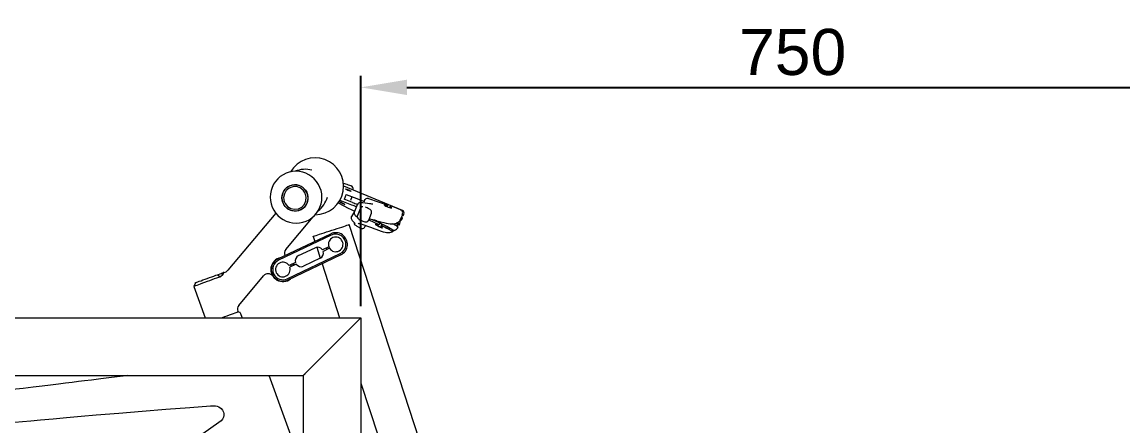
# Model space of a CAD drawing. Header units: millimetres. Extents: x 468 to 13607, y -402 to 3127.
# Drawn here: x 1424 to 2380, y 2743 to 3093 of the extents above; entities that cross this region are included whole.
import ezdxf

# ---------------------------------------------------------------- set-up
doc = ezdxf.new("R2010")
doc.units = ezdxf.units.MM
doc.layers.add('ZANO_R', color=7, linetype='Continuous', lineweight=0)
doc.layers.add('ZANO_W', color=1, linetype='Continuous', lineweight=0)
doc.styles.get("Standard").update_dxf_attribs({"font": 'ARIALUNI.TTF'})
doc.dimstyles.new('pl i ang', dxfattribs={"dimtxt": 50, "dimasz": 50, "dimexe": 1.25, "dimexo": 0.625, "dimgap": 10, "dimtad": 1, "dimtoh": 1, "dimtxsty": 'Standard', "dimcen": 2.5, "dimclrd": 1, "dimclre": 1, "dimclrt": 1, "dimadec": 0, "dimazin": 0, "dimtfac": 1, "dimtmove": 0, "dimatfit": 3, "dimfxl": 1, "dimarcsym": 1})

# ---------------------------------------------------------------- blocks, each defined once
blk = doc.blocks.new('*D459')
at = {"layer": 'ZANO_W', "color": 1, "lineweight": -2}
for p, q in [((1718.45, 2846.59), (1718.45, 3046.59)), ((2468.45, 2846.59), (2468.45, 3046.59)), ((1758.45, 3036.59), (2428.45, 3036.59))]:
    blk.add_line(p, q, dxfattribs=at)
at = {"layer": 'ZANO_W', "color": 1}
for points in [[(1758.45, 3043.26), (1758.45, 3029.93), (1718.45, 3036.59)], [(2428.45, 3029.93), (2428.45, 3043.26), (2468.45, 3036.59)]]:
    blk.add_solid(points, dxfattribs=at)
at = {"layer": 'ZANO_W', "color": 1, "insert": (2093.45, 3067.03), "char_height": 40, "attachment_point": 5}
blk.add_mtext('750', dxfattribs=at)
blk = doc.blocks.new('*D495')
at = {"layer": 'ZANO_W', "color": 1, "lineweight": -2}
blk.add_arc((968.45, 2786.59), 159.66, 284.3922, 345.6078, dxfattribs=at)
at = {"layer": 'ZANO_W', "color": 1}
for points in [[(1129.71, 2746.07), (1116.48, 2747.75), (1128.11, 2786.59)], [(1007.3, 2638.56), (1008.97, 2625.33), (968.45, 2626.93)]]:
    blk.add_solid(points, dxfattribs=at)
at = {"layer": 'ZANO_W', "color": 1, "insert": (1059.71, 2695.34), "char_height": 40, "attachment_point": 5, "rotation": 45}
blk.add_mtext('90%%d', dxfattribs=at)

msp = doc.modelspace()

# ---------------------------------------------------------------- linework, layer by layer
at = {"layer": 'ZANO_R', "color": 253}
for p, q in [((1655.97, 2950.85), (1655.52, 2950.58)), ((1703.2, 2953.59), (1706.3, 2952.49)), ((1754.51, 2929.77), (1703.74, 2950.73)), ((1711.52, 2947.52), (1711.65, 2947.89)), ((1698.85, 2936.49), (1708.14, 2931.46)), ((1700.29, 2938.77), (1710.3, 2934.76)), ((1704.01, 2939.6), (1704.76, 2940.04)), ((1711.07, 2936.77), (1704.01, 2939.6)), ((1705.15, 2942.52), (1704.45, 2940.76)), ((1705.65, 2943.71), (1712.71, 2940.88)), ((1710.67, 2941.7), (1709.35, 2938.4)), ((1721.74, 2938.54), (1721.42, 2937.72)), ((1724.99, 2940.12), (1742, 2934.42)), ((1644.5, 2927.5), (1602.84, 2877.85)), ((1712.01, 2927.45), (1710.36, 2924.4)), ((1712.86, 2929.02), (1712.01, 2927.45)), ((1715.14, 2934.6), (1712.8, 2928.74)), ((1712.87, 2928.75), (1712.86, 2928.71)), ((1715.2, 2934.58), (1715.21, 2934.61)), ((1717.87, 2931.22), (1715.52, 2925.36)), ((1725.24, 2921.47), (1727.58, 2927.33)), ((1742, 2934.42), (1741.36, 2934.02)), ((1741.46, 2933.05), (1742, 2934.42)), ((1743.69, 2933.05), (1743.4, 2932.32)), ((1743.7, 2933.06), (1744.51, 2933.56)), ((1753.01, 2930.32), (1753.15, 2930.26)), ((1754.55, 2926.08), (1753.02, 2922.26)), ((1754.33, 2926.2), (1754.66, 2927.02)), ((1754.33, 2926.2), (1754.33, 2926.2)), ((1755.06, 2925.31), (1755.41, 2926.19)), ((1755.23, 2926.08), (1755.41, 2926.19)), ((1755.55, 2925.6), (1755.9, 2926.48)), ((1653.26, 2895.95), (1677.03, 2924.28)), ((1769.34, 2730.34), (1708.39, 2917.52)), ((1710.41, 2924.37), (1710.42, 2924.41)), ((1710.53, 2924.42), (1710.46, 2924.19)), ((1715.45, 2925.3), (1715.48, 2925.14)), ((1722.38, 2916.13), (1722.7, 2916.72)), ((1725.32, 2921.69), (1734.13, 2917.62)), ((1728.41, 2921.8), (1733.92, 2919.25)), ((1734.13, 2917.62), (1733.49, 2917.22)), ((1734.79, 2918.84), (1734.13, 2917.62)), ((1734.22, 2917.79), (1734.23, 2917.79)), ((1734.23, 2917.79), (1734.22, 2917.78)), ((1734.79, 2918.84), (1734.23, 2917.79)), ((1736.74, 2917.91), (1735.69, 2915.98)), ((1735.7, 2915.99), (1736.51, 2916.5)), ((1736.51, 2916.5), (1737.16, 2917.7)), ((1748.8, 2916.59), (1746.14, 2918.08)), ((1748.86, 2916.69), (1746.35, 2918.08)), ((1748.84, 2918.58), (1751.4, 2917.16)), ((1750.01, 2918.81), (1749.71, 2918.98)), ((1750.06, 2918.91), (1749.83, 2919.04)), ((1749.95, 2916.04), (1750.75, 2917.52)), ((1749.95, 2916.04), (1750.75, 2917.52)), ((1750.47, 2919.43), (1751.27, 2919.93)), ((1751.4, 2917.16), (1751.87, 2917.43)), ((1751.89, 2917.45), (1752.34, 2918.28)), ((1752.64, 2921.98), (1752.32, 2921.16)), ((1752.34, 2918.28), (1752.39, 2918.37)), ((1752.39, 2918.37), (1752.4, 2918.4)), ((1752.52, 2920.74), (1752.44, 2920.7)), ((1752.52, 2920.74), (1753.17, 2921.12)), ((1752.65, 2921.98), (1752.64, 2921.98)), ((1753.07, 2922.37), (1753.77, 2922.08)), ((1753.42, 2923.25), (1754.12, 2922.96)), ((1753.59, 2921.98), (1753.77, 2922.08)), ((1753.77, 2922.08), (1754.12, 2922.96)), ((1754.12, 2922.96), (1754.6, 2923.23)), ((1754.26, 2922.37), (1754.61, 2923.25)), ((1754.35, 2925.6), (1755.06, 2925.31)), ((1755.53, 2925.58), (1755.06, 2925.31)), ((1755.55, 2925.6), (1755.53, 2925.58)), ((1646.38, 2887.67), (1692.26, 2909.5)), ((1692.8, 2908.36), (1646.93, 2886.53)), ((1676.99, 2907.29), (1678.41, 2902.92)), ((1722, 2915.44), (1722.33, 2916.03)), ((1744.58, 2912.32), (1744.7, 2912.25)), ((1745.42, 2913.39), (1746.11, 2913.01)), ((1747.32, 2912.35), (1747.32, 2912.35)), ((1748.62, 2913.03), (1749.28, 2913.41)), ((1750.24, 2914.4), (1750.25, 2914.43)), ((1750.25, 2914.42), (1750.3, 2914.51)), ((1750.3, 2914.51), (1750.75, 2915.35)), ((1664.34, 2890.59), (1678.67, 2897.41)), ((1680.07, 2897.84), (1683.17, 2888.31)), ((1690.6, 2898.31), (1685.06, 2895.67)), ((1688.3, 2897.21), (1688.95, 2895.83)), ((1654.57, 2870.47), (1700.44, 2892.3)), ((1700.99, 2891.15), (1655.12, 2869.33)), ((1683.04, 2888.24), (1668.7, 2881.42)), ((1691.26, 2896.93), (1685.72, 2894.29)), ((1661.66, 2884.53), (1656.11, 2881.9)), ((1662.31, 2883.16), (1656.77, 2880.52)), ((1658.21, 2881.21), (1657.56, 2882.58)), ((1659.88, 2881.82), (1659.17, 2883.35)), ((1659.86, 2883.68), (1660.51, 2882.3)), ((1684.76, 2883.43), (1700.01, 2836.59)), ((1593.88, 2874.02), (1596.99, 2875.15)), ((1593.88, 2874.02), (1596.48, 2872.26)), ((1598.7, 2873.97), (1596.48, 2872.26)), ((1598.7, 2873.97), (1596.99, 2875.15)), ((1612.43, 2847.29), (1634, 2873)), ((1574.83, 2867.08), (1573.31, 2863.83)), ((1573.31, 2863.83), (1583.22, 2836.59)), ((1611.75, 2841.76), (1611.55, 2842.31)), ((1613.37, 2841.33), (1611.75, 2841.76)), ((1614.28, 2839.46), (1615.32, 2836.59)), ((1662.89, 2720.74), (1638.93, 2786.59)), ((1718.45, 2779.99), (1733.4, 2734.06)), ((1595.13, 2745.72), (1268.68, 2515.52))]:
    msp.add_line(p, q, dxfattribs=at)
at = {"layer": 'ZANO_R'}
for p, q in [((918.45, 2836.59), (1718.45, 2836.59)), ((1716.45, 2834.59), (1670.45, 2788.59)), ((1718.45, 2836.59), (1718.45, 2036.59)), ((968.45, 2786.59), (1668.45, 2786.59)), ((1668.45, 2786.59), (1668.45, 2036.59))]:
    msp.add_line(p, q, dxfattribs=at)
at = {"layer": 'ZANO_R', "color": 253, "flags": 128}
for points in [[(1670.4, 2947.32), (1671.45, 2945.55), (1672.17, 2943.64), (1672.53, 2941.62), (1672.53, 2939.58), (1672.17, 2937.57), (1671.46, 2935.66), (1670.42, 2933.91), (1669.08, 2932.38), (1667.49, 2931.12), (1665.7, 2930.17), (1663.76, 2929.55), (1661.75, 2929.29), (1659.72, 2929.4), (1657.73, 2929.87), (1655.86, 2930.69), (1654.16, 2931.83), (1652.69, 2933.25), (1651.49, 2934.91), (1650.61, 2936.76), (1650.07, 2938.74), (1649.88, 2940.77), (1650.06, 2942.81), (1650.6, 2944.77), (1651.49, 2946.61), (1652.68, 2948.25), (1654.15, 2949.65), (1655.85, 2950.77), (1657.72, 2951.56), (1659.7, 2952), (1661.73, 2952.07), (1663.75, 2951.78), (1665.68, 2951.14), (1667.47, 2950.15), (1669.06, 2948.87), (1670.4, 2947.32)], [(1671.03, 2946.35), (1669.85, 2948.02), (1668.4, 2949.46), (1666.71, 2950.62), (1664.85, 2951.46), (1662.87, 2951.95), (1660.84, 2952.08), (1658.82, 2951.85), (1656.88, 2951.25), (1655.08, 2950.32), (1653.48, 2949.08), (1652.12, 2947.56), (1651.06, 2945.83), (1650.33, 2943.93), (1649.94, 2941.93), (1649.92, 2939.88), (1650.26, 2937.86), (1650.96, 2935.94), (1651.98, 2934.16), (1653.3, 2932.6), (1654.88, 2931.29), (1656.66, 2930.29), (1658.59, 2929.62), (1660.6, 2929.31), (1662.63, 2929.36), (1664.62, 2929.78), (1666.5, 2930.54), (1668.21, 2931.64), (1669.69, 2933.02), (1670.91, 2934.65), (1671.81, 2936.48), (1672.37, 2938.44), (1672.58, 2940.47), (1672.42, 2942.51), (1671.9, 2944.49), (1671.03, 2946.35)], [(1652.74, 2935.78), (1654.85, 2933.22), (1657.68, 2931.5), (1660.9, 2930.81), (1664.2, 2931.24), (1667.12, 2932.72), (1669.4, 2935.12), (1670.74, 2938.12), (1671.03, 2941.43), (1670.2, 2944.66), (1668.38, 2947.42), (1665.72, 2949.44), (1662.59, 2950.46), (1659.27, 2950.39), (1656.19, 2949.22), (1653.68, 2947.09), (1652.03, 2944.24), (1651.4, 2940.99), (1651.89, 2937.68), (1652.74, 2935.78)], [(1703.74, 2950.73), (1703.72, 2950.74), (1703.67, 2950.75), (1703.66, 2950.75)], [(1709.92, 2946.42), (1709.63, 2946.43), (1709.02, 2946.58), (1708.2, 2946.85), (1707.28, 2947.2), (1706.41, 2947.58), (1705.72, 2947.93), (1705.31, 2948.2), (1705.25, 2948.34), (1705.55, 2948.33), (1706.15, 2948.18), (1706.97, 2947.91), (1707.89, 2947.56), (1708.76, 2947.18), (1709.45, 2946.83), (1709.86, 2946.56), (1709.92, 2946.42)], [(1706.3, 2952.49), (1707.52, 2952.05), (1708.58, 2951.68), (1709.41, 2951.38), (1709.93, 2951.2), (1710.11, 2951.13)], [(1704.53, 2934.91), (1704.24, 2934.94), (1703.66, 2935.15), (1702.88, 2935.5), (1702.01, 2935.96), (1701.19, 2936.44), (1700.54, 2936.87), (1700.16, 2937.2), (1700.1, 2937.36), (1700.39, 2937.33), (1700.97, 2937.12), (1701.75, 2936.77), (1702.62, 2936.31), (1703.44, 2935.83), (1704.09, 2935.39), (1704.47, 2935.07), (1704.53, 2934.91)], [(1728.73, 2935.36), (1728.72, 2935.36), (1728.49, 2935.34), (1727.98, 2935.34), (1727.15, 2935.39), (1725.96, 2935.53), (1724.35, 2935.76), (1722.32, 2936.07), (1720.25, 2936.35), (1718.57, 2936.46), (1717.61, 2936.4), (1717.03, 2936.27), (1716.36, 2935.98), (1715.74, 2935.47), (1715.25, 2934.75), (1715.21, 2934.61)], [(1721.74, 2938.54), (1722.15, 2939.23), (1722.28, 2939.38)], [(1712.87, 2928.75), (1712.66, 2927.98), (1712.71, 2927.18), (1712.92, 2926.53), (1713.23, 2925.99), (1713.63, 2925.51), (1714.21, 2924.99), (1715.19, 2924.27), (1715.34, 2924.16)], [(1727.54, 2927.34), (1727.68, 2927.66), (1727.74, 2928.47), (1727.61, 2929.13), (1727.35, 2929.66), (1727.04, 2930.06), (1726.73, 2930.35), (1726.42, 2930.58), (1725.95, 2930.86), (1724.87, 2931.43), (1723.87, 2931.97), (1723.14, 2932.39), (1722.66, 2932.71), (1722.41, 2932.9), (1722.39, 2932.92)], [(1740.43, 2934.21), (1739.61, 2934.45), (1739.05, 2934.55), (1738.82, 2934.51), (1738.94, 2934.33), (1739.4, 2934.02), (1740.15, 2933.63), (1741.11, 2933.2), (1742.16, 2932.76), (1743.21, 2932.38), (1744.12, 2932.09), (1744.8, 2931.93), (1745.18, 2931.9), (1745.21, 2932.03), (1744.9, 2932.28), (1744.26, 2932.64)], [(1743.7, 2933.06), (1743.69, 2933.04), (1743.7, 2933.01), (1743.74, 2932.96), (1743.8, 2932.91), (1743.88, 2932.86), (1743.99, 2932.79), (1744.12, 2932.72), (1744.26, 2932.64)], [(1676.99, 2907.29), (1677.16, 2907.35), (1677.66, 2907.51), (1678.47, 2907.78), (1679.6, 2908.14), (1681, 2908.6), (1682.65, 2909.13), (1684.51, 2909.74), (1686.55, 2910.4), (1688.72, 2911.11), (1690.97, 2911.84), (1693.26, 2912.59), (1695.54, 2913.33), (1697.76, 2914.05), (1699.87, 2914.74), (1701.82, 2915.38), (1703.58, 2915.95), (1705.11, 2916.45), (1706.38, 2916.86), (1707.35, 2917.18), (1708.01, 2917.39), (1708.35, 2917.5), (1708.39, 2917.52)], [(1710.43, 2924.4), (1710.13, 2923.64), (1710.08, 2922.84), (1710.22, 2922.15), (1710.47, 2921.56), (1710.84, 2921.01), (1711.4, 2920.35), (1712.35, 2919.46), (1712.97, 2918.88), (1713.31, 2918.55), (1713.45, 2918.39), (1713.45, 2918.39)], [(1712.52, 2919.3), (1712.54, 2918.7), (1712.77, 2918.04), (1713.04, 2917.61), (1713.34, 2917.27), (1713.68, 2916.98), (1714.23, 2916.58), (1715.08, 2916.05), (1716.08, 2915.47), (1716.69, 2915.15)], [(1715.55, 2925.37), (1715.36, 2924.72), (1715.38, 2923.97), (1715.68, 2923.13), (1715.97, 2922.72), (1716.3, 2922.39), (1716.63, 2922.14), (1717.07, 2921.88), (1717.91, 2921.46), (1718.94, 2921.01), (1719.67, 2920.72)], [(1716.01, 2918.6), (1716.02, 2918.6), (1716.27, 2918.58), (1716.78, 2918.51), (1717.6, 2918.34), (1718.79, 2918.02), (1720.18, 2917.59), (1721.95, 2916.99), (1724.13, 2916.2), (1726.9, 2915.16), (1730.71, 2913.73), (1731.5, 2913.44)], [(1719.67, 2920.72), (1720.02, 2920.58), (1721, 2920.23), (1721.89, 2919.97), (1722.43, 2919.87), (1723.03, 2919.86), (1723.77, 2920.03), (1724.44, 2920.41), (1724.99, 2921.01), (1725.19, 2921.48)], [(1732.59, 2917.49), (1731.81, 2917.81), (1731.27, 2917.96), (1731.05, 2917.93), (1731.16, 2917.72), (1731.59, 2917.35), (1732.29, 2916.86), (1733.2, 2916.32), (1734.2, 2915.76), (1735.18, 2915.27), (1736.05, 2914.89), (1736.7, 2914.66), (1737.07, 2914.61), (1737.11, 2914.74), (1736.82, 2915.04), (1736.22, 2915.48)], [(1732.2, 2920.78), (1735.73, 2919.86), (1738.3, 2919.22), (1740.46, 2918.73), (1742.26, 2918.39), (1743.94, 2918.15), (1745.33, 2918.06), (1746.65, 2918.09), (1747.93, 2918.3), (1748.86, 2918.58), (1749.64, 2918.94), (1750.29, 2919.3), (1750.47, 2919.41)], [(1751.89, 2920.5), (1752.1, 2920.55), (1752.52, 2920.74)], [(1716.69, 2915.15), (1716.99, 2915), (1717.9, 2914.56), (1718.78, 2914.23), (1719.35, 2914.11), (1720.16, 2914.12), (1720.92, 2914.38), (1721.57, 2914.86), (1721.97, 2915.44)], [(1731.5, 2913.44), (1733.84, 2912.59), (1736.02, 2911.84), (1737.86, 2911.29), (1739.42, 2910.9), (1740.86, 2910.65), (1742.21, 2910.55), (1743.54, 2910.64), (1744.77, 2910.95), (1745.56, 2911.28), (1746.22, 2911.64), (1746.5, 2911.81)], [(1735.7, 2915.99), (1735.69, 2915.97), (1735.7, 2915.93), (1735.73, 2915.88), (1735.79, 2915.82), (1735.86, 2915.75), (1735.96, 2915.67), (1736.08, 2915.58), (1736.22, 2915.48)], [(1747.2, 2912.42), (1747.52, 2912.58), (1747.66, 2912.71)], [(1690.6, 2898.31), (1690.96, 2897.46), (1691.26, 2896.93)], [(1596.48, 2872.26), (1594.89, 2871.68), (1593.1, 2871.03), (1591.15, 2870.32), (1589.09, 2869.57), (1586.97, 2868.8), (1584.85, 2868.03), (1582.77, 2867.27), (1580.79, 2866.55), (1578.96, 2865.89), (1577.33, 2865.29), (1575.93, 2864.78), (1574.81, 2864.37), (1573.98, 2864.07), (1573.48, 2863.89), (1573.31, 2863.83)], [(1574.83, 2867.08), (1574.87, 2867.1), (1575.21, 2867.22), (1575.89, 2867.47), (1576.87, 2867.83), (1578.13, 2868.29), (1579.63, 2868.83), (1581.33, 2869.45), (1583.17, 2870.12), (1585.09, 2870.82), (1587.03, 2871.53), (1588.94, 2872.22), (1590.76, 2872.88), (1592.42, 2873.49), (1593.88, 2874.02)], [(1596.99, 2875.15), (1597.46, 2875.32), (1598.53, 2875.71), (1599, 2875.88), (1599, 2875.88)], [(1599.54, 2876.01), (1599.55, 2876.02), (1599.53, 2876), (1599.46, 2875.95), (1599.37, 2875.85), (1599.25, 2875.71), (1599.14, 2875.53), (1599.07, 2875.38), (1598.99, 2875.16), (1598.97, 2875.08), (1598.94, 2874.96), (1598.9, 2874.8), (1598.9, 2874.76), (1598.83, 2874.46), (1598.7, 2873.97)], [(1599.55, 2876.02), (1599.27, 2875.95), (1599, 2875.88)], [(1597.56, 2836.59), (1598.32, 2836.87), (1600.43, 2837.64), (1602.47, 2838.38), (1604.42, 2839.09), (1606.22, 2839.75), (1607.82, 2840.33), (1609.19, 2840.83), (1610.29, 2841.23), (1611.09, 2841.52), (1611.59, 2841.7), (1611.75, 2841.76)], [(1613.37, 2841.32), (1613.37, 2841.33), (1613.37, 2841.32)], [(1613.71, 2841.01), (1613.74, 2840.93), (1613.93, 2840.4), (1614.28, 2839.46)], [(1515.98, 2786.59), (1511.97, 2786.08), (1501.86, 2784.78), (1492.69, 2783.63), (1484.6, 2782.61), (1478.39, 2781.84), (1473.15, 2781.19), (1467.81, 2780.54), (1462.02, 2779.83), (1455.75, 2779.06), (1448.97, 2778.24), (1441.65, 2777.36), (1433.76, 2776.42), (1425.09, 2775.39), (1415.74, 2774.29)], [(1417.94, 2745.96), (1424.48, 2746.56), (1431.96, 2747.25), (1440.3, 2748.02), (1451.12, 2749), (1462.88, 2750.06), (1475.41, 2751.16), (1488.58, 2752.31), (1508.2, 2753.97), (1528.45, 2755.63), (1549.05, 2757.25), (1569.89, 2758.83), (1587.98, 2760.14)], [(1587.98, 2760.14), (1590.14, 2760.25), (1592.07, 2760.16), (1593.73, 2759.83), (1595.11, 2759.29), (1597.1, 2757.92), (1598.24, 2756.57), (1599.17, 2754.72), (1599.48, 2753.44), (1599.54, 2751.95), (1599.22, 2750.32), (1598.39, 2748.69), (1596.99, 2747.14), (1595.1, 2745.7)]]:
    msp.add_lwpolyline(points, dxfattribs=at)
at = {"layer": 'ZANO_R', "color": 255, "flags": 128}
for points in [[(1718.45, 2836.59), (1718.41, 2836.56), (1718.3, 2836.44), (1718.11, 2836.26), (1717.86, 2836.01), (1717.56, 2835.71), (1717.21, 2835.36), (1716.84, 2834.99), (1716.45, 2834.59)], [(1716.45, 2834.59), (1716.8, 2834.94), (1717.13, 2835.28), (1717.45, 2835.59), (1717.73, 2835.88), (1717.98, 2836.13), (1718.18, 2836.33), (1718.33, 2836.47), (1718.42, 2836.56), (1718.45, 2836.59)], [(1670.45, 2788.59), (1670.06, 2788.2), (1669.68, 2787.83), (1669.34, 2787.48), (1669.03, 2787.18), (1668.78, 2786.93), (1668.6, 2786.75), (1668.49, 2786.63), (1668.45, 2786.59)], [(1668.45, 2786.59), (1668.49, 2786.63), (1668.6, 2786.75), (1668.78, 2786.93), (1669.03, 2787.18), (1669.34, 2787.48), (1669.68, 2787.83), (1670.06, 2788.2), (1670.45, 2788.59)]]:
    msp.add_lwpolyline(points, dxfattribs=at)
at = {"layer": 'ZANO_R', "color": 253}
for centre, radius, start, end in [((1678.71, 2950.77), 24.71, 270.27175, 149.71081), ((1670.1, 2942.92), 22.55, 75.00378, 112.73928), ((1662.11, 2941.35), 22.38, 29.65923, 210.34072), ((1662.24, 2941.12), 22.38, 209.65951, 30.34044), ((1709.26, 2948.74), 2.54, 340.41751, 70.41751), ((1667.7, 2947.22), 22.45, 307.23996, 344.9178), ((1708.04, 2946.71), 12.2, 229.98249, 253.11471), ((1777.64, 3102.89), 178.95, 248.16262, 249.7182), ((1774.48, 3094.52), 165.59, 248.09837, 251.36735), ((1724.21, 2937.62), 2.61, 72.65164, 137.54963), ((1768.84, 3043.3), 127.25, 241.51326, 243.90533), ((1757.64, 3052.28), 126.69, 248.05837, 250.11953), ((1720.35, 2930.31), 2.62, 93.75092, 159.55861), ((1741.33, 2936.28), 2.26, 246.3427, 270.72027), ((1684.88, 2764.6), 179.17, 67.65137, 70.56203), ((1752.3, 2927.87), 2.5, 340.1676, 55.69796), ((1754.86, 2927.25), 1.22, 244.55187, 287.71383), ((1753.54, 2927.42), 2.54, 338.22457, 67.56172), ((1586.5, 2369.78), 569.94, 75.1882, 75.86916), ((1742.29, 2931.43), 17.39, 230.75146, 252.35911), ((1733.6, 2919.18), 1.97, 239.27441, 266.78655), ((1668.32, 2777.5), 156.19, 62.94, 65.16278), ((1664.89, 2768.52), 164.4, 61.00889, 64.17507), ((1660.24, 2759.58), 174.66, 61.09248, 64.07264), ((1660.35, 2760.34), 175.1, 60.93485, 63.17428), ((1747.07, 2912.21), 4.71, 39.83013, 68.40236), ((1747, 2912.08), 4.98, 41.08851, 68.10803), ((1748.58, 2914.92), 4.14, 37.27306, 69.83915), ((1748.21, 2914.3), 4.97, 41.0859, 68.11064), ((1750.18, 2921.98), 2.29, 297.93821, 339.00261), ((1750.17, 2919.61), 2.54, 331.5958, 25.64729), ((1753.23, 2923.47), 1.54, 247.44739, 283.77953), ((1751.9, 2923.32), 2.54, 300, 338.22457), ((1753.21, 2922.22), 1.72, 36.03491, 74.37055), ((1696.62, 2900.33), 10.16, 295.4479, 115.4479), ((1696.62, 2900.33), 8.89, 295.4479, 115.4479), ((1745.92, 2914.48), 2.54, 256.12583, 316.92795), ((1747.35, 2915.21), 2.52, 240.68667, 300.27407), ((1748.01, 2915.61), 2.54, 300, 331.54315), ((1680.85, 2892.82), 5.08, 34.07482, 115.4479), ((1696.62, 2900.33), 6.35, 212.34, 198.55579), ((1650.75, 2878.5), 10.48, 101.30678, 309.58901), ((1650.75, 2878.5), 10.16, 115.4479, 295.4479), ((1656.78, 2892.74), 4.76, 137.76472, 206.74116), ((1666.52, 2886), 5.08, 115.4479, 196.82097), ((1680.85, 2892.82), 5.08, 295.4479, 16.82097), ((1650.75, 2878.5), 8.89, 115.4479, 295.4479), ((1650.75, 2878.5), 6.35, 32.34, 18.55579), ((1666.52, 2886), 5.08, 214.07482, 295.4479), ((1599.1, 2880.7), 4.68, 275.3753, 322.75309), ((1637.9, 2869.75), 5.07, 38.32705, 140.17266), ((1615.8, 2844.14), 4.6, 137.03915, 203.27139), ((1613.24, 2840.84), 0.508, 18.99009, 74.90525)]:
    msp.add_arc(centre, radius, start, end, dxfattribs=at)
for centre, major_axis, ratio, start_param, end_param in [((1704.91, 2941.03), (1.45, 3.52), 0.085845, 1.681502, 2.021339), ((1705.61, 2942.79), (1.45, 3.52), 0.085845, 1.341665, 1.681502), ((1752.21, 2927.92), (-1.27, 2.2), 0.990264, 5.11678, 5.37392), ((1745.91, 2914.46), (-1.27, 2.2), 0.99026, 2.116186, 2.373326)]:
    msp.add_ellipse(centre, major_axis=major_axis, ratio=ratio, start_param=start_param, end_param=end_param, dxfattribs=at)

# ---------------------------------------------------------------- dimensions: what is measured, and where the dimension line sits
at = {"layer": 'ZANO_W'}
dim = msp.add_linear_dim(base=(2468.45, 3036.59), p1=(1718.45, 2836.59), p2=(2468.45, 2836.59), dimstyle='pl i ang', override={"dimtxt": 40, "dimasz": 40, "dimexe": 10, "dimexo": 10, "dimtoh": 0, "dimdec": 0, "dimtdec": 0, "dimtmove": 1}, dxfattribs=at)
dim.commit()
dim.dimension.update_dxf_attribs({"geometry": '*D459', "text_midpoint": (2093.45, 3067.03)})
dim = msp.add_angular_dim_2l(base=(1048.28, 2648.32), line1=((968.45, 2786.59), (1668.45, 2786.59)), line2=((968.45, 2786.59), (968.45, 2036.59)), dimstyle='pl i ang', override={"dimtxt": 40, "dimasz": 40, "dimexe": 10, "dimexo": 10, "dimtoh": 0, "dimdec": 0, "dimtdec": 0, "dimtmove": 1}, dxfattribs=at)
dim.commit()
dim.dimension.update_dxf_attribs({"geometry": '*D495', "text_midpoint": (1059.71, 2695.34)})

doc.saveas('drawing.dxf')
